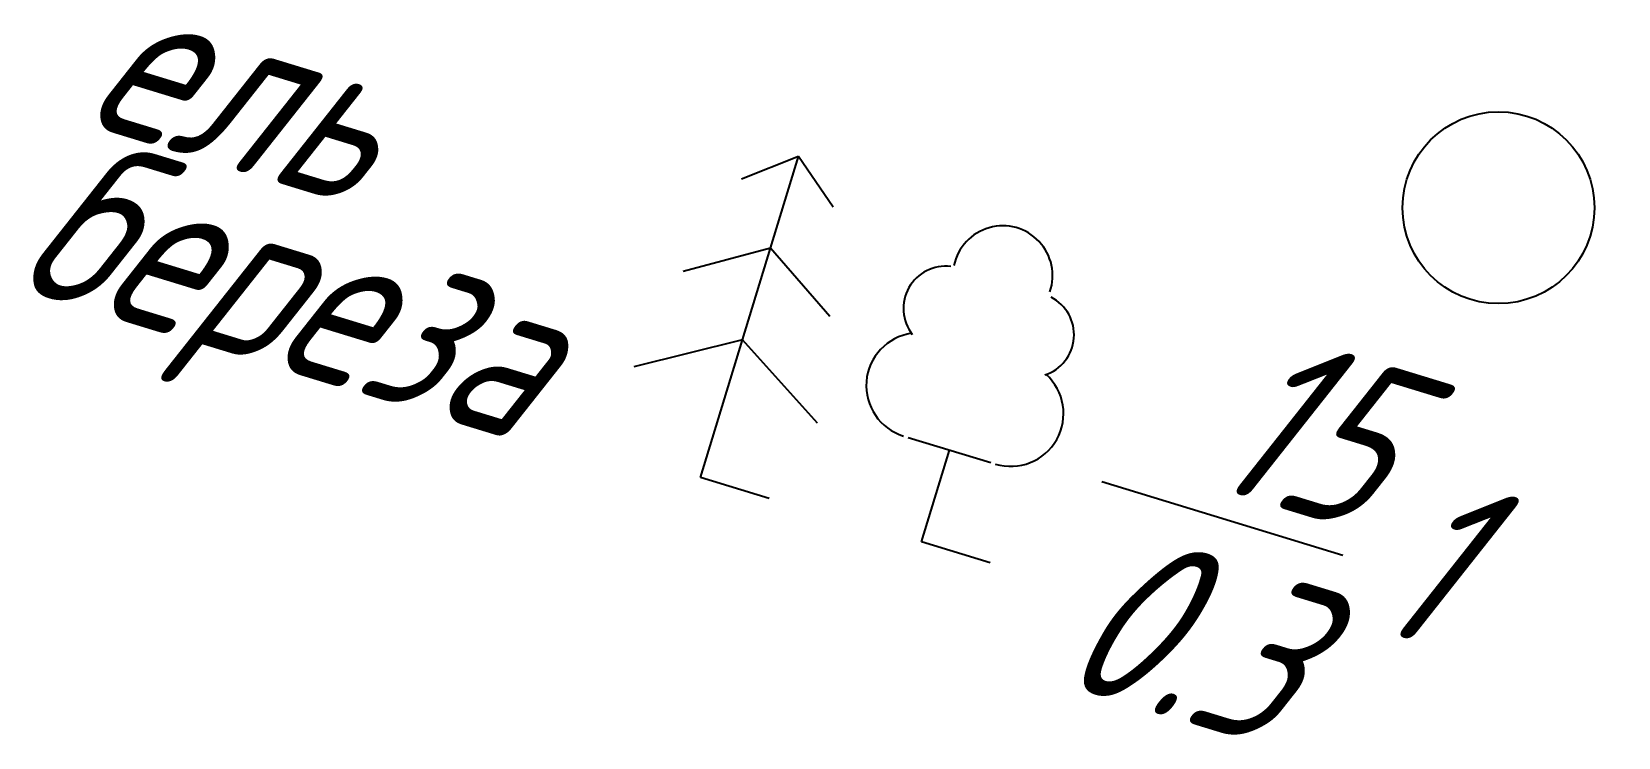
# Model space of a CAD drawing. Header units: millimetres. Extents: x -698 to 8131, y -704 to 4503.
# Drawn here: x 1343.44 to 1376.51, y 3590.39 to 3605.1 of the extents above; entities that cross this region are included whole.
import ezdxf

# ---------------------------------------------------------------- set-up
doc = ezdxf.new("R2010")
doc.units = ezdxf.units.MM
doc.linetypes.add('CONTI', pattern=[0])
for name, color, linetype in [('NAD_MDEFAULT', 7, 'CONTI'), ('USLZNDEFAULT', 7, 'CONTI'), ('ZAPSKDEFAULT', 7, 'CONTI')]:
    doc.layers.add(name, color=color, linetype=linetype)
doc.styles.add('eskd', font='isocpeui.ttf', dxfattribs={"width": 1.2})

# ---------------------------------------------------------------- blocks, each defined once
blk = doc.blocks.new('BL_104')
at = {"color": 0}
for p, q in [((-0.9, 2), (0.9, 2)), ((0, 0), (0, 2)), ((1.5, 0), (0, 0))]:
    blk.add_line(p, q, dxfattribs=at)
for centre, radius, start, end in [((0, 5.8), 1.04, 358, 185), ((-0.94, 4.8), 0.88, 100, 235), ((0.94, 4.8), 0.88, 305, 80), ((-1, 3.1), 1.1, 115, 270), ((1, 3.1), 1.1, 270, 65)]:
    blk.add_arc(centre, radius, start, end, dxfattribs=at)
blk = doc.blocks.new('BL_105')
at = {"color": 0}
for p, q in [((0, 7), (-1, 6.2)), ((0, 5), (0, 7)), ((1, 6.2), (0, 7)), ((0, 5), (-1.6, 4)), ((0, 3), (0, 5)), ((1.6, 4), (0, 5)), ((0, 3), (-2, 1.8)), ((0, 0), (0, 3)), ((2, 1.8), (0, 3)), ((1.5, 0), (0, 0))]:
    blk.add_line(p, q, dxfattribs=at)
blk = doc.blocks.new('BL_2004')
at = {"color": 0}
blk.add_circle((0, 0), 2, dxfattribs=at)

msp = doc.modelspace()

# ---------------------------------------------------------------- linework, layer by layer
at = {"layer": 'NAD_MDEFAULT', "color": 0}
msp.add_line((1365.744, 3595.72), (1370.765, 3594.185), dxfattribs=at)

# ---------------------------------------------------------------- block references
at = {"layer": 'USLZNDEFAULT', "color": 7, "rotation": 342.9999999999999}
for name, p in [('BL_105', (1357.375, 3595.803)), ('BL_104', (1361.981, 3594.464))]:
    msp.add_blockref(name, p, dxfattribs=at)
at = {"layer": 'ZAPSKDEFAULT', "color": 7, "rotation": 342.9999999999999}
msp.add_blockref('BL_2004', (1374.01, 3601.429), dxfattribs=at)

# ---------------------------------------------------------------- texts
at = {"layer": 'NAD_MDEFAULT', "color": 7, "style": 'eskd', "oblique": 10, "width": 0.8}
for s, p in [('ель', (1344.397, 3603.215)), (' береза', (1341.215, 3600.328)), (' 15', (1366.093, 3596.2)), (' 1', (1369.508, 3593.222)), (' 0.3', (1362.982, 3592.077))]:
    msp.add_text(s, height=3.5, rotation=343, dxfattribs=at).set_placement(p)

doc.saveas('drawing.dxf')
